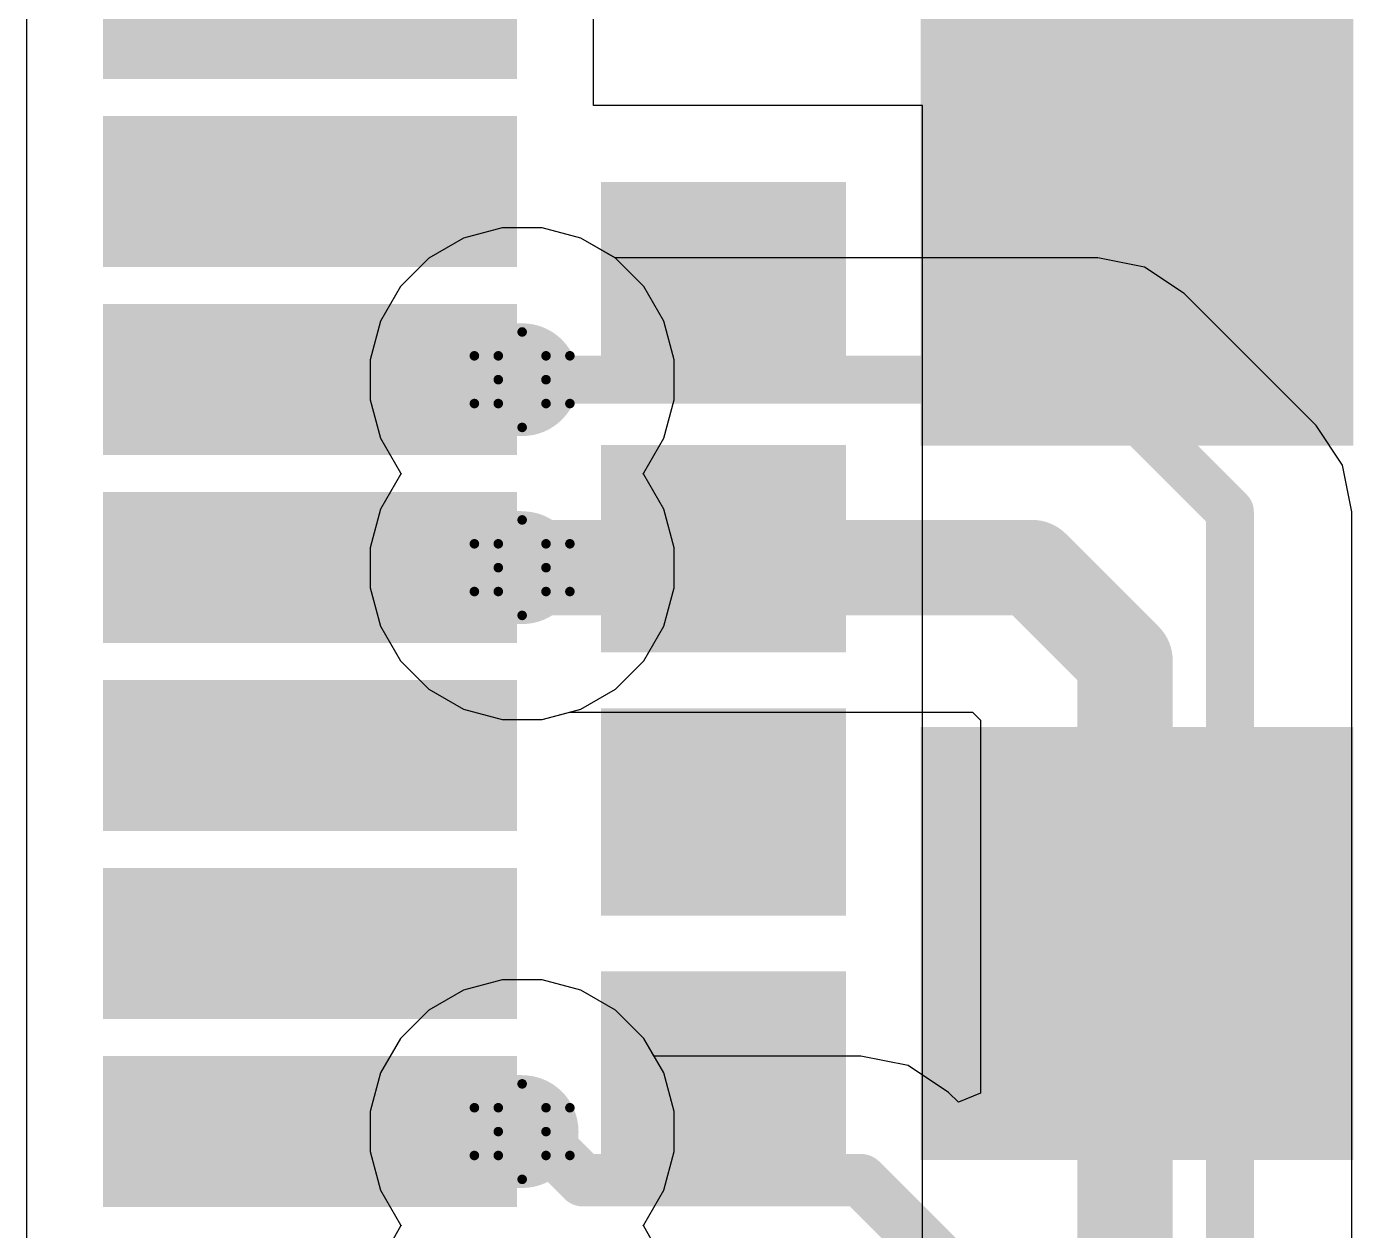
# Model space of a CAD drawing. Header units: inches. Extents: x -3 to 5437, y -3 to 5435.
# Drawn here: x 47.87 to 54.92, y 96.21 to 102.62 of the extents above; entities that cross this region are included whole.
import ezdxf

# ---------------------------------------------------------------- set-up
doc = ezdxf.new("R2010")
doc.units = ezdxf.units.IN
for name, color, linetype in [('Bottom Layer', 5, 'Continuous'), ('Drill Drawing', 1, 'Continuous'), ('GND', 16, 'Continuous'), ('PWR', 76, 'Continuous'), ('Top Layer', 1, 'Continuous'), ('Top Paste', 8, 'Continuous'), ('Top Solder', 216, 'Continuous'), ('Via Holes', 16, 'Continuous')]:
    doc.layers.add(name, color=color, linetype=linetype)

# ---------------------------------------------------------------- blocks, each defined once
blk = doc.blocks.new('A7672E__FASE__68')
at = {"layer": 'Top Layer'}
for points in [[(-2.75, -8.65), (-4.85, -8.65), (-4.85, -6.55), (-2.75, -6.55)], [(1.05, -8.65), (-1.05, -8.65), (-1.05, -6.55), (1.05, -6.55)], [(-3.95, -10.35), (-3.95, -9.25), (-3.05, -9.25), (-3.05, -10.35)], [(-2.55, -10.35), (-2.55, -9.25), (-1.65, -9.25), (-1.65, -10.35)], [(-1.15, -10.35), (-1.15, -9.25), (-0.25, -9.25), (-0.25, -10.35)], [(0.25, -10.35), (0.25, -9.25), (1.15, -9.25), (1.15, -10.35)], [(-4.7, -13), (-5.3, -13), (-5.3, -11), (-4.7, -11)], [(-3.7, -13), (-4.3, -13), (-4.3, -11), (-3.7, -11)], [(-2.7, -13), (-3.3, -13), (-3.3, -11), (-2.7, -11)], [(-1.7, -13), (-2.3, -13), (-2.3, -11), (-1.7, -11)], [(-0.7, -13), (-1.3, -13), (-1.3, -11), (-0.7, -11)], [(0.3, -13), (-0.3, -13), (-0.3, -11), (0.3, -11)], [(1.3, -13), (0.7, -13), (0.7, -11), (1.3, -11)]]:
    blk.add_hatch(color=1, dxfattribs=at).paths.add_polyline_path(points)
at = {"layer": 'Top Paste'}
for points in [[(-2.75, -8.65), (-4.85, -8.65), (-4.85, -6.55), (-2.75, -6.55)], [(1.05, -8.65), (-1.05, -8.65), (-1.05, -6.55), (1.05, -6.55)], [(-3.95, -10.35), (-3.95, -9.25), (-3.05, -9.25), (-3.05, -10.35)], [(-2.55, -10.35), (-2.55, -9.25), (-1.65, -9.25), (-1.65, -10.35)], [(-1.15, -10.35), (-1.15, -9.25), (-0.25, -9.25), (-0.25, -10.35)], [(0.25, -10.35), (0.25, -9.25), (1.15, -9.25), (1.15, -10.35)], [(-4.7, -13), (-5.3, -13), (-5.3, -11), (-4.7, -11)], [(-3.7, -13), (-4.3, -13), (-4.3, -11), (-3.7, -11)], [(-2.7, -13), (-3.3, -13), (-3.3, -11), (-2.7, -11)], [(-1.7, -13), (-2.3, -13), (-2.3, -11), (-1.7, -11)], [(-0.7, -13), (-1.3, -13), (-1.3, -11), (-0.7, -11)], [(0.3, -13), (-0.3, -13), (-0.3, -11), (0.3, -11)], [(1.3, -13), (0.7, -13), (0.7, -11), (1.3, -11)]]:
    blk.add_hatch(color=8, dxfattribs=at).paths.add_polyline_path(points)
at = {"layer": 'Top Solder'}
for points in [[(-2.6484, -8.7516), (-4.9516, -8.7516), (-4.9516, -6.4484), (-2.6484, -6.4484)], [(1.1516, -8.7516), (-1.1516, -8.7516), (-1.1516, -6.4484), (1.1516, -6.4484)], [(-4.0516, -10.4516), (-4.0516, -9.1484), (-2.9484, -9.1484), (-2.9484, -10.4516)], [(-2.6516, -10.4516), (-2.6516, -9.1484), (-1.5484, -9.1484), (-1.5484, -10.4516)], [(-1.2516, -10.4516), (-1.2516, -9.1484), (-0.1484, -9.1484), (-0.1484, -10.4516)], [(0.1484, -10.4516), (0.1484, -9.1484), (1.2516, -9.1484), (1.2516, -10.4516)], [(-4.5984, -13.1016), (-5.4016, -13.1016), (-5.4016, -10.8984), (-4.5984, -10.8984)], [(-3.5984, -13.1016), (-4.4016, -13.1016), (-4.4016, -10.8984), (-3.5984, -10.8984)], [(-2.5984, -13.1016), (-3.4016, -13.1016), (-3.4016, -10.8984), (-2.5984, -10.8984)], [(-1.5984, -13.1016), (-2.4016, -13.1016), (-2.4016, -10.8984), (-1.5984, -10.8984)], [(-0.5984, -13.1016), (-1.4016, -13.1016), (-1.4016, -10.8984), (-0.5984, -10.8984)], [(0.4016, -13.1016), (-0.4016, -13.1016), (-0.4016, -10.8984), (0.4016, -10.8984)], [(1.4016, -13.1016), (0.5984, -13.1016), (0.5984, -10.8984), (1.4016, -10.8984)]]:
    blk.add_hatch(color=216, dxfattribs=at).paths.add_polyline_path(points)

msp = doc.modelspace()

# ---------------------------------------------------------------- hatches: boundary and pattern name
at = {"layer": 'Bottom Layer'}
h = msp.add_hatch(color=5, dxfattribs=at)
edge = h.paths.add_edge_path()
edge.add_arc((50.5018, 100.7395), 0.3, 0, 360)
h = msp.add_hatch(color=5, dxfattribs=at)
edge = h.paths.add_edge_path()
edge.add_arc((50.5018, 99.7395), 0.3, 0, 360)
h = msp.add_hatch(color=5, dxfattribs=at)
edge = h.paths.add_edge_path()
edge.add_arc((50.5018, 96.7395), 0.3, 0, 360)
at = {"layer": 'GND'}
h = msp.add_hatch(color=16, dxfattribs=at)
edge = h.paths.add_edge_path()
edge.add_arc((50.5018, 100.7395), 0.3, 0, 360)
h = msp.add_hatch(color=16, dxfattribs=at)
edge = h.paths.add_edge_path()
edge.add_arc((50.5018, 99.7395), 0.3, 0, 360)
h = msp.add_hatch(color=16, dxfattribs=at)
edge = h.paths.add_edge_path()
edge.add_arc((50.5018, 96.7395), 0.3, 0, 360)
at = {"layer": 'PWR'}
h = msp.add_hatch(color=76, dxfattribs=at)
edge = h.paths.add_edge_path()
edge.add_arc((50.5018, 100.7395), 0.3, 0, 360)
h = msp.add_hatch(color=76, dxfattribs=at)
edge = h.paths.add_edge_path()
edge.add_arc((50.5018, 99.7395), 0.3, 0, 360)
h = msp.add_hatch(color=76, dxfattribs=at)
edge = h.paths.add_edge_path()
edge.add_arc((50.5018, 96.7395), 0.3, 0, 360)
at = {"layer": 'Top Layer'}
for points in [[(50.5018, 100.4401), (50.5018, 101.0401), (49.373, 101.0401), (49.373, 100.4401)], [(50.5018, 99.4401), (50.5018, 100.0401), (49.373, 100.0401), (49.373, 99.4401)], [(50.5018, 96.4401), (50.5018, 97.0401), (49.373, 97.0401), (49.373, 96.4401)]]:
    msp.add_hatch(color=1, dxfattribs=at).paths.add_polyline_path(points)
h = msp.add_hatch(color=1, dxfattribs=at)
edge = h.paths.add_edge_path()
edge.add_arc((50.5018, 100.7395), 0.3, 0, 360)
h = msp.add_hatch(color=1, dxfattribs=at)
edge = h.paths.add_edge_path()
edge.add_arc((50.5018, 99.7395), 0.3, 0, 360)
h = msp.add_hatch(color=1, dxfattribs=at)
edge = h.paths.add_edge_path()
edge.add_arc((50.5018, 96.7395), 0.3, 0, 360)
at = {"layer": 'Via Holes'}
h = msp.add_hatch(color=7, dxfattribs=at)
edge = h.paths.add_edge_path()
edge.add_arc((50.5018, 100.7395), 0.15, 0, 360)
h = msp.add_hatch(color=7, dxfattribs=at)
edge = h.paths.add_edge_path()
edge.add_arc((50.5018, 99.7395), 0.15, 0, 360)
h = msp.add_hatch(color=7, dxfattribs=at)
edge = h.paths.add_edge_path()
edge.add_arc((50.5018, 96.7395), 0.15, 0, 360)

# ---------------------------------------------------------------- linework, layer by layer
at = {"layer": 'Bottom Layer'}
for p, q in [((50.3955, 101.5475), (50.19, 101.4924)), ((50.6082, 101.5475), (50.3955, 101.5475)), ((50.8137, 101.4924), (50.6082, 101.5475)), ((50.19, 101.4924), (50.0057, 101.386)), ((50.9964, 101.3869), (50.8137, 101.4924)), ((50.0057, 101.386), (49.8553, 101.2356)), ((53.5655, 101.3869), (50.9964, 101.3869)), ((53.8133, 101.3376), (53.5655, 101.3869)), ((54.0233, 101.1973), (53.8133, 101.3376)), ((49.8553, 101.2356), (49.7489, 101.0513)), ((54.7255, 100.4951), (54.0233, 101.1973)), ((49.7489, 101.0513), (49.6938, 100.8458)), ((49.6938, 100.8458), (49.6938, 100.6331)), ((49.6938, 100.6331), (49.7489, 100.4276)), ((54.8659, 100.285), (54.7255, 100.4951)), ((49.7489, 100.4276), (49.8553, 100.2434)), ((54.9152, 100.0373), (54.8659, 100.285)), ((49.8553, 100.2356), (49.7489, 100.0513)), ((49.8553, 100.2434), (49.8592, 100.2395)), ((49.8592, 100.2395), (49.8553, 100.2356)), ((49.7489, 100.0513), (49.6938, 99.8458)), ((54.9152, 87.2079), (54.9152, 100.0373)), ((49.6938, 99.8458), (49.6938, 99.6331)), ((49.6938, 99.6331), (49.7489, 99.4276)), ((49.7489, 99.4276), (49.8553, 99.2433)), ((49.8553, 99.2433), (50.0057, 99.0929)), ((50.0057, 99.0929), (50.19, 98.9865)), ((50.19, 98.9865), (50.3955, 98.9315)), ((50.3955, 98.9315), (50.6082, 98.9315)), ((50.6082, 98.9315), (50.7553, 98.9709)), ((50.7553, 98.9709), (52.8974, 98.9709)), ((52.8974, 98.9709), (52.9403, 98.9279)), ((52.9403, 98.9279), (52.9403, 96.9439)), ((50.3955, 97.5475), (50.19, 97.4924)), ((50.6082, 97.5475), (50.3955, 97.5475)), ((50.8137, 97.4924), (50.6082, 97.5475)), ((50.19, 97.4924), (50.0057, 97.386)), ((50.998, 97.386), (50.8137, 97.4924)), ((50.0057, 97.386), (49.8553, 97.2356)), ((51.1484, 97.2356), (50.998, 97.386)), ((49.8553, 97.2356), (49.7489, 97.0514)), ((51.2029, 97.1412), (51.1484, 97.2356)), ((52.3036, 97.1412), (51.2029, 97.1412)), ((52.5563, 97.0909), (52.3036, 97.1412)), ((52.7706, 96.9477), (52.5563, 97.0909)), ((49.7489, 97.0514), (49.6938, 96.8458)), ((52.823, 96.8953), (52.7706, 96.9477)), ((52.9403, 96.9439), (52.823, 96.8953)), ((49.6938, 96.8458), (49.6938, 96.6331)), ((49.6938, 96.6331), (49.7489, 96.4276)), ((49.7489, 96.4276), (49.8553, 96.2434)), ((49.8553, 96.2356), (49.7489, 96.0513)), ((49.8553, 96.2434), (49.8592, 96.2395)), ((49.8592, 96.2395), (49.8553, 96.2356))]:
    msp.add_line(p, q, dxfattribs=at)
for points in [[(50.5018, 100.7395, 0.254, 0.254, 0), (53.5655, 100.7395, 0.254, 0.254, 0)], [(53.5655, 100.7395, 0.254, 0.254, 0), (54.2677, 100.0373, 0.254, 0.254, 0)], [(54.2677, 87.2079, 0.254, 0.254, 0), (54.2677, 100.0373, 0.254, 0.254, 0)], [(50.5018, 99.7395, 0.508, 0.508, 0), (53.2157, 99.7395, 0.508, 0.508, 0)], [(53.2157, 99.7395, 0.508, 0.508, 0), (53.7089, 99.2463, 0.508, 0.508, 0)], [(53.7089, 88.0376, 0.508, 0.508, 0), (53.7089, 99.2463, 0.508, 0.508, 0)], [(50.5018, 96.7395, 0.2794, 0.2794, 0), (50.5671, 96.7395, 0.2794, 0.2794, 0)], [(50.5671, 96.7395, 0.2794, 0.2794, 0), (50.8258, 96.4808, 0.2794, 0.2794, 0)], [(50.8258, 96.4808, 0.2794, 0.2794, 0), (52.3036, 96.4808, 0.2794, 0.2794, 0)], [(52.3036, 96.4808, 0.2794, 0.2794, 0), (53.1374, 95.647, 0.2794, 0.2794, 0)]]:
    msp.add_lwpolyline(points, format="xyseb", dxfattribs=at)
for points in [[(50.4383, 100.7395, 0.127, 0.127, 1), (50.5653, 100.7395, 0.127, 0.127, 1)], [(53.502, 100.7395, 0.127, 0.127, 1), (53.629, 100.7395, 0.127, 0.127, 1)], [(53.502, 100.7395, 0.127, 0.127, 1), (53.629, 100.7395, 0.127, 0.127, 1)], [(54.2042, 100.0373, 0.127, 0.127, 1), (54.3312, 100.0373, 0.127, 0.127, 1)], [(54.2042, 100.0373, 0.127, 0.127, 1), (54.3312, 100.0373, 0.127, 0.127, 1)], [(50.3748, 99.7395, 0.254, 0.254, 1), (50.6288, 99.7395, 0.254, 0.254, 1)], [(53.0887, 99.7395, 0.254, 0.254, 1), (53.3427, 99.7395, 0.254, 0.254, 1)], [(53.0887, 99.7395, 0.254, 0.254, 1), (53.3427, 99.7395, 0.254, 0.254, 1)], [(53.5819, 99.2463, 0.254, 0.254, 1), (53.8359, 99.2463, 0.254, 0.254, 1)], [(53.5819, 99.2463, 0.254, 0.254, 1), (53.8359, 99.2463, 0.254, 0.254, 1)], [(50.432, 96.7395, 0.1397, 0.1397, 1), (50.5717, 96.7395, 0.1397, 0.1397, 1)], [(50.4973, 96.7395, 0.1397, 0.1397, 1), (50.637, 96.7395, 0.1397, 0.1397, 1)], [(50.4973, 96.7395, 0.1397, 0.1397, 1), (50.637, 96.7395, 0.1397, 0.1397, 1)], [(50.756, 96.4808, 0.1397, 0.1397, 1), (50.8957, 96.4808, 0.1397, 0.1397, 1)], [(50.756, 96.4808, 0.1397, 0.1397, 1), (50.8957, 96.4808, 0.1397, 0.1397, 1)], [(52.2338, 96.4808, 0.1397, 0.1397, 1), (52.3735, 96.4808, 0.1397, 0.1397, 1)], [(52.2338, 96.4808, 0.1397, 0.1397, 1), (52.3735, 96.4808, 0.1397, 0.1397, 1)]]:
    msp.add_lwpolyline(points, format="xyseb", close=True, dxfattribs=at)
at = {"layer": 'Drill Drawing'}
for points in [[(50.3748, 100.8665, 0.0508, 0.0508, 0), (50.5018, 100.9935, 0.0508, 0.0508, 0)], [(50.5018, 100.9935, 0.0508, 0.0508, 0), (50.6288, 100.8665, 0.0508, 0.0508, 0)], [(50.2478, 100.8665, 0.0508, 0.0508, 0), (50.3748, 100.7395, 0.0508, 0.0508, 0)], [(50.2478, 100.8665, 0.0508, 0.0508, 0), (50.3748, 100.8665, 0.0508, 0.0508, 0)], [(50.6288, 100.8665, 0.0508, 0.0508, 0), (50.7558, 100.8665, 0.0508, 0.0508, 0)], [(50.6288, 100.7395, 0.0508, 0.0508, 0), (50.7558, 100.8665, 0.0508, 0.0508, 0)], [(50.2478, 100.6125, 0.0508, 0.0508, 0), (50.3748, 100.7395, 0.0508, 0.0508, 0)], [(50.6288, 100.7395, 0.0508, 0.0508, 0), (50.7558, 100.6125, 0.0508, 0.0508, 0)], [(50.2478, 100.6125, 0.0508, 0.0508, 0), (50.3748, 100.6125, 0.0508, 0.0508, 0)], [(50.3748, 100.6125, 0.0508, 0.0508, 0), (50.5018, 100.4855, 0.0508, 0.0508, 0)], [(50.5018, 100.4855, 0.0508, 0.0508, 0), (50.6288, 100.6125, 0.0508, 0.0508, 0)], [(50.6288, 100.6125, 0.0508, 0.0508, 0), (50.7558, 100.6125, 0.0508, 0.0508, 0)], [(50.3748, 99.8665, 0.0508, 0.0508, 0), (50.5018, 99.9935, 0.0508, 0.0508, 0)], [(50.5018, 99.9935, 0.0508, 0.0508, 0), (50.6288, 99.8665, 0.0508, 0.0508, 0)], [(50.2478, 99.8665, 0.0508, 0.0508, 0), (50.3748, 99.7395, 0.0508, 0.0508, 0)], [(50.2478, 99.8665, 0.0508, 0.0508, 0), (50.3748, 99.8665, 0.0508, 0.0508, 0)], [(50.6288, 99.8665, 0.0508, 0.0508, 0), (50.7558, 99.8665, 0.0508, 0.0508, 0)], [(50.6288, 99.7395, 0.0508, 0.0508, 0), (50.7558, 99.8665, 0.0508, 0.0508, 0)], [(50.2478, 99.6125, 0.0508, 0.0508, 0), (50.3748, 99.7395, 0.0508, 0.0508, 0)], [(50.6288, 99.7395, 0.0508, 0.0508, 0), (50.7558, 99.6125, 0.0508, 0.0508, 0)], [(50.2478, 99.6125, 0.0508, 0.0508, 0), (50.3748, 99.6125, 0.0508, 0.0508, 0)], [(50.3748, 99.6125, 0.0508, 0.0508, 0), (50.5018, 99.4855, 0.0508, 0.0508, 0)], [(50.5018, 99.4855, 0.0508, 0.0508, 0), (50.6288, 99.6125, 0.0508, 0.0508, 0)], [(50.6288, 99.6125, 0.0508, 0.0508, 0), (50.7558, 99.6125, 0.0508, 0.0508, 0)], [(50.3748, 96.8665, 0.0508, 0.0508, 0), (50.5018, 96.9935, 0.0508, 0.0508, 0)], [(50.5018, 96.9935, 0.0508, 0.0508, 0), (50.6288, 96.8665, 0.0508, 0.0508, 0)], [(50.2478, 96.8665, 0.0508, 0.0508, 0), (50.3748, 96.7395, 0.0508, 0.0508, 0)], [(50.2478, 96.8665, 0.0508, 0.0508, 0), (50.3748, 96.8665, 0.0508, 0.0508, 0)], [(50.6288, 96.8665, 0.0508, 0.0508, 0), (50.7558, 96.8665, 0.0508, 0.0508, 0)], [(50.6288, 96.7395, 0.0508, 0.0508, 0), (50.7558, 96.8665, 0.0508, 0.0508, 0)], [(50.2478, 96.6125, 0.0508, 0.0508, 0), (50.3748, 96.7395, 0.0508, 0.0508, 0)], [(50.6288, 96.7395, 0.0508, 0.0508, 0), (50.7558, 96.6125, 0.0508, 0.0508, 0)], [(50.2478, 96.6125, 0.0508, 0.0508, 0), (50.3748, 96.6125, 0.0508, 0.0508, 0)], [(50.3748, 96.6125, 0.0508, 0.0508, 0), (50.5018, 96.4855, 0.0508, 0.0508, 0)], [(50.5018, 96.4855, 0.0508, 0.0508, 0), (50.6288, 96.6125, 0.0508, 0.0508, 0)], [(50.6288, 96.6125, 0.0508, 0.0508, 0), (50.7558, 96.6125, 0.0508, 0.0508, 0)]]:
    msp.add_lwpolyline(points, format="xyseb", dxfattribs=at)
for points in [[(50.4891, 100.9935, 0.0254, 0.0254, 1), (50.5145, 100.9935, 0.0254, 0.0254, 1)], [(50.4891, 100.9935, 0.0254, 0.0254, 1), (50.5145, 100.9935, 0.0254, 0.0254, 1)], [(50.2351, 100.8665, 0.0254, 0.0254, 1), (50.2605, 100.8665, 0.0254, 0.0254, 1)], [(50.2351, 100.8665, 0.0254, 0.0254, 1), (50.2605, 100.8665, 0.0254, 0.0254, 1)], [(50.3621, 100.8665, 0.0254, 0.0254, 1), (50.3875, 100.8665, 0.0254, 0.0254, 1)], [(50.3621, 100.8665, 0.0254, 0.0254, 1), (50.3875, 100.8665, 0.0254, 0.0254, 1)], [(50.6161, 100.8665, 0.0254, 0.0254, 1), (50.6415, 100.8665, 0.0254, 0.0254, 1)], [(50.6161, 100.8665, 0.0254, 0.0254, 1), (50.6415, 100.8665, 0.0254, 0.0254, 1)], [(50.7431, 100.8665, 0.0254, 0.0254, 1), (50.7685, 100.8665, 0.0254, 0.0254, 1)], [(50.7431, 100.8665, 0.0254, 0.0254, 1), (50.7685, 100.8665, 0.0254, 0.0254, 1)], [(50.3621, 100.7395, 0.0254, 0.0254, 1), (50.3875, 100.7395, 0.0254, 0.0254, 1)], [(50.3621, 100.7395, 0.0254, 0.0254, 1), (50.3875, 100.7395, 0.0254, 0.0254, 1)], [(50.6161, 100.7395, 0.0254, 0.0254, 1), (50.6415, 100.7395, 0.0254, 0.0254, 1)], [(50.6161, 100.7395, 0.0254, 0.0254, 1), (50.6415, 100.7395, 0.0254, 0.0254, 1)], [(50.2351, 100.6125, 0.0254, 0.0254, 1), (50.2605, 100.6125, 0.0254, 0.0254, 1)], [(50.2351, 100.6125, 0.0254, 0.0254, 1), (50.2605, 100.6125, 0.0254, 0.0254, 1)], [(50.3621, 100.6125, 0.0254, 0.0254, 1), (50.3875, 100.6125, 0.0254, 0.0254, 1)], [(50.3621, 100.6125, 0.0254, 0.0254, 1), (50.3875, 100.6125, 0.0254, 0.0254, 1)], [(50.6161, 100.6125, 0.0254, 0.0254, 1), (50.6415, 100.6125, 0.0254, 0.0254, 1)], [(50.6161, 100.6125, 0.0254, 0.0254, 1), (50.6415, 100.6125, 0.0254, 0.0254, 1)], [(50.7431, 100.6125, 0.0254, 0.0254, 1), (50.7685, 100.6125, 0.0254, 0.0254, 1)], [(50.7431, 100.6125, 0.0254, 0.0254, 1), (50.7685, 100.6125, 0.0254, 0.0254, 1)], [(50.4891, 100.4855, 0.0254, 0.0254, 1), (50.5145, 100.4855, 0.0254, 0.0254, 1)], [(50.4891, 100.4855, 0.0254, 0.0254, 1), (50.5145, 100.4855, 0.0254, 0.0254, 1)], [(50.4891, 99.9935, 0.0254, 0.0254, 1), (50.5145, 99.9935, 0.0254, 0.0254, 1)], [(50.4891, 99.9935, 0.0254, 0.0254, 1), (50.5145, 99.9935, 0.0254, 0.0254, 1)], [(50.2351, 99.8665, 0.0254, 0.0254, 1), (50.2605, 99.8665, 0.0254, 0.0254, 1)], [(50.2351, 99.8665, 0.0254, 0.0254, 1), (50.2605, 99.8665, 0.0254, 0.0254, 1)], [(50.3621, 99.8665, 0.0254, 0.0254, 1), (50.3875, 99.8665, 0.0254, 0.0254, 1)], [(50.3621, 99.8665, 0.0254, 0.0254, 1), (50.3875, 99.8665, 0.0254, 0.0254, 1)], [(50.6161, 99.8665, 0.0254, 0.0254, 1), (50.6415, 99.8665, 0.0254, 0.0254, 1)], [(50.6161, 99.8665, 0.0254, 0.0254, 1), (50.6415, 99.8665, 0.0254, 0.0254, 1)], [(50.7431, 99.8665, 0.0254, 0.0254, 1), (50.7685, 99.8665, 0.0254, 0.0254, 1)], [(50.7431, 99.8665, 0.0254, 0.0254, 1), (50.7685, 99.8665, 0.0254, 0.0254, 1)], [(50.3621, 99.7395, 0.0254, 0.0254, 1), (50.3875, 99.7395, 0.0254, 0.0254, 1)], [(50.3621, 99.7395, 0.0254, 0.0254, 1), (50.3875, 99.7395, 0.0254, 0.0254, 1)], [(50.6161, 99.7395, 0.0254, 0.0254, 1), (50.6415, 99.7395, 0.0254, 0.0254, 1)], [(50.6161, 99.7395, 0.0254, 0.0254, 1), (50.6415, 99.7395, 0.0254, 0.0254, 1)], [(50.2351, 99.6125, 0.0254, 0.0254, 1), (50.2605, 99.6125, 0.0254, 0.0254, 1)], [(50.2351, 99.6125, 0.0254, 0.0254, 1), (50.2605, 99.6125, 0.0254, 0.0254, 1)], [(50.3621, 99.6125, 0.0254, 0.0254, 1), (50.3875, 99.6125, 0.0254, 0.0254, 1)], [(50.3621, 99.6125, 0.0254, 0.0254, 1), (50.3875, 99.6125, 0.0254, 0.0254, 1)], [(50.6161, 99.6125, 0.0254, 0.0254, 1), (50.6415, 99.6125, 0.0254, 0.0254, 1)], [(50.6161, 99.6125, 0.0254, 0.0254, 1), (50.6415, 99.6125, 0.0254, 0.0254, 1)], [(50.7431, 99.6125, 0.0254, 0.0254, 1), (50.7685, 99.6125, 0.0254, 0.0254, 1)], [(50.7431, 99.6125, 0.0254, 0.0254, 1), (50.7685, 99.6125, 0.0254, 0.0254, 1)], [(50.4891, 99.4855, 0.0254, 0.0254, 1), (50.5145, 99.4855, 0.0254, 0.0254, 1)], [(50.4891, 99.4855, 0.0254, 0.0254, 1), (50.5145, 99.4855, 0.0254, 0.0254, 1)], [(50.4891, 96.9935, 0.0254, 0.0254, 1), (50.5145, 96.9935, 0.0254, 0.0254, 1)], [(50.4891, 96.9935, 0.0254, 0.0254, 1), (50.5145, 96.9935, 0.0254, 0.0254, 1)], [(50.2351, 96.8665, 0.0254, 0.0254, 1), (50.2605, 96.8665, 0.0254, 0.0254, 1)], [(50.2351, 96.8665, 0.0254, 0.0254, 1), (50.2605, 96.8665, 0.0254, 0.0254, 1)], [(50.3621, 96.8665, 0.0254, 0.0254, 1), (50.3875, 96.8665, 0.0254, 0.0254, 1)], [(50.3621, 96.8665, 0.0254, 0.0254, 1), (50.3875, 96.8665, 0.0254, 0.0254, 1)], [(50.6161, 96.8665, 0.0254, 0.0254, 1), (50.6415, 96.8665, 0.0254, 0.0254, 1)], [(50.6161, 96.8665, 0.0254, 0.0254, 1), (50.6415, 96.8665, 0.0254, 0.0254, 1)], [(50.7431, 96.8665, 0.0254, 0.0254, 1), (50.7685, 96.8665, 0.0254, 0.0254, 1)], [(50.7431, 96.8665, 0.0254, 0.0254, 1), (50.7685, 96.8665, 0.0254, 0.0254, 1)], [(50.3621, 96.7395, 0.0254, 0.0254, 1), (50.3875, 96.7395, 0.0254, 0.0254, 1)], [(50.3621, 96.7395, 0.0254, 0.0254, 1), (50.3875, 96.7395, 0.0254, 0.0254, 1)], [(50.6161, 96.7395, 0.0254, 0.0254, 1), (50.6415, 96.7395, 0.0254, 0.0254, 1)], [(50.6161, 96.7395, 0.0254, 0.0254, 1), (50.6415, 96.7395, 0.0254, 0.0254, 1)], [(50.2351, 96.6125, 0.0254, 0.0254, 1), (50.2605, 96.6125, 0.0254, 0.0254, 1)], [(50.2351, 96.6125, 0.0254, 0.0254, 1), (50.2605, 96.6125, 0.0254, 0.0254, 1)], [(50.3621, 96.6125, 0.0254, 0.0254, 1), (50.3875, 96.6125, 0.0254, 0.0254, 1)], [(50.3621, 96.6125, 0.0254, 0.0254, 1), (50.3875, 96.6125, 0.0254, 0.0254, 1)], [(50.6161, 96.6125, 0.0254, 0.0254, 1), (50.6415, 96.6125, 0.0254, 0.0254, 1)], [(50.6161, 96.6125, 0.0254, 0.0254, 1), (50.6415, 96.6125, 0.0254, 0.0254, 1)], [(50.7431, 96.6125, 0.0254, 0.0254, 1), (50.7685, 96.6125, 0.0254, 0.0254, 1)], [(50.7431, 96.6125, 0.0254, 0.0254, 1), (50.7685, 96.6125, 0.0254, 0.0254, 1)], [(50.4891, 96.4855, 0.0254, 0.0254, 1), (50.5145, 96.4855, 0.0254, 0.0254, 1)], [(50.4891, 96.4855, 0.0254, 0.0254, 1), (50.5145, 96.4855, 0.0254, 0.0254, 1)]]:
    msp.add_lwpolyline(points, format="xyseb", close=True, dxfattribs=at)
at = {"layer": 'GND'}
for p, q in [((50.3955, 101.5475), (50.19, 101.4924)), ((50.6082, 101.5475), (50.3955, 101.5475)), ((50.8137, 101.4924), (50.6082, 101.5475)), ((50.19, 101.4924), (50.0057, 101.386)), ((50.998, 101.386), (50.8137, 101.4924)), ((50.0057, 101.386), (49.8553, 101.2356)), ((51.1484, 101.2356), (50.998, 101.386)), ((49.8553, 101.2356), (49.7489, 101.0513)), ((51.2548, 101.0513), (51.1484, 101.2356)), ((49.7489, 101.0513), (49.6938, 100.8458)), ((51.3098, 100.8458), (51.2548, 101.0513)), ((49.6938, 100.8458), (49.6938, 100.6331)), ((51.3098, 100.6331), (51.3098, 100.8458)), ((49.6938, 100.6331), (49.7489, 100.4276)), ((51.2548, 100.4276), (51.3098, 100.6331)), ((49.7489, 100.4276), (49.8553, 100.2434)), ((51.1484, 100.2434), (51.2548, 100.4276)), ((49.8553, 100.2356), (49.7489, 100.0513)), ((49.8553, 100.2434), (49.8592, 100.2395)), ((49.8592, 100.2395), (49.8553, 100.2356)), ((51.1445, 100.2395), (51.1484, 100.2434)), ((51.1484, 100.2356), (51.1445, 100.2395)), ((51.2548, 100.0513), (51.1484, 100.2356)), ((49.7489, 100.0513), (49.6938, 99.8458)), ((51.3098, 99.8458), (51.2548, 100.0513)), ((49.6938, 99.8458), (49.6938, 99.6331)), ((51.3098, 99.6331), (51.3098, 99.8458)), ((49.6938, 99.6331), (49.7489, 99.4276)), ((51.2548, 99.4276), (51.3098, 99.6331)), ((49.7489, 99.4276), (49.8553, 99.2433)), ((51.1484, 99.2433), (51.2548, 99.4276)), ((49.8553, 99.2433), (50.0057, 99.0929)), ((50.998, 99.0929), (51.1484, 99.2433)), ((50.0057, 99.0929), (50.19, 98.9865)), ((50.8137, 98.9865), (50.998, 99.0929)), ((50.19, 98.9865), (50.3955, 98.9315)), ((50.6082, 98.9315), (50.8137, 98.9865)), ((50.3955, 98.9315), (50.6082, 98.9315)), ((50.3955, 97.5475), (50.19, 97.4924)), ((50.6082, 97.5475), (50.3955, 97.5475)), ((50.8137, 97.4924), (50.6082, 97.5475)), ((50.19, 97.4924), (50.0057, 97.386)), ((50.998, 97.386), (50.8137, 97.4924)), ((50.0057, 97.386), (49.8553, 97.2356)), ((51.1484, 97.2356), (50.998, 97.386)), ((49.8553, 97.2356), (49.7489, 97.0514)), ((51.2548, 97.0514), (51.1484, 97.2356)), ((49.7489, 97.0514), (49.6938, 96.8458)), ((51.3098, 96.8458), (51.2548, 97.0514)), ((49.6938, 96.8458), (49.6938, 96.6331)), ((51.3098, 96.6331), (51.3098, 96.8458)), ((49.6938, 96.6331), (49.7489, 96.4276)), ((51.2548, 96.4276), (51.3098, 96.6331)), ((49.7489, 96.4276), (49.8553, 96.2434)), ((51.1484, 96.2434), (51.2548, 96.4276)), ((49.8553, 96.2356), (49.7489, 96.0513)), ((49.8553, 96.2434), (49.8592, 96.2395)), ((49.8592, 96.2395), (49.8553, 96.2356)), ((51.1445, 96.2395), (51.1484, 96.2434)), ((51.1484, 96.2356), (51.1445, 96.2395)), ((51.2548, 96.0513), (51.1484, 96.2356))]:
    msp.add_line(p, q, dxfattribs=at)
at = {"layer": 'PWR'}
for p, q in [((50.3955, 101.5475), (50.19, 101.4924)), ((50.6082, 101.5475), (50.3955, 101.5475)), ((50.8137, 101.4924), (50.6082, 101.5475)), ((50.19, 101.4924), (50.0057, 101.386)), ((50.998, 101.386), (50.8137, 101.4924)), ((50.0057, 101.386), (49.8553, 101.2356)), ((51.1484, 101.2356), (50.998, 101.386)), ((49.8553, 101.2356), (49.7489, 101.0513)), ((51.2548, 101.0513), (51.1484, 101.2356)), ((49.7489, 101.0513), (49.6938, 100.8458)), ((51.3098, 100.8458), (51.2548, 101.0513)), ((49.6938, 100.8458), (49.6938, 100.6331)), ((51.3098, 100.6331), (51.3098, 100.8458)), ((49.6938, 100.6331), (49.7489, 100.4276)), ((51.2548, 100.4276), (51.3098, 100.6331)), ((49.7489, 100.4276), (49.8553, 100.2434)), ((51.1484, 100.2434), (51.2548, 100.4276)), ((49.8553, 100.2356), (49.7489, 100.0513)), ((49.8553, 100.2434), (49.8592, 100.2395)), ((49.8592, 100.2395), (49.8553, 100.2356)), ((51.1445, 100.2395), (51.1484, 100.2434)), ((51.1484, 100.2356), (51.1445, 100.2395)), ((51.2548, 100.0513), (51.1484, 100.2356)), ((49.7489, 100.0513), (49.6938, 99.8458)), ((51.3098, 99.8458), (51.2548, 100.0513)), ((49.6938, 99.8458), (49.6938, 99.6331)), ((51.3098, 99.6331), (51.3098, 99.8458)), ((49.6938, 99.6331), (49.7489, 99.4276)), ((51.2548, 99.4276), (51.3098, 99.6331)), ((49.7489, 99.4276), (49.8553, 99.2433)), ((51.1484, 99.2433), (51.2548, 99.4276)), ((49.8553, 99.2433), (50.0057, 99.0929)), ((50.998, 99.0929), (51.1484, 99.2433)), ((50.0057, 99.0929), (50.19, 98.9865)), ((50.8137, 98.9865), (50.998, 99.0929)), ((50.19, 98.9865), (50.3955, 98.9315)), ((50.6082, 98.9315), (50.8137, 98.9865)), ((50.3955, 98.9315), (50.6082, 98.9315)), ((50.3955, 97.5475), (50.19, 97.4924)), ((50.6082, 97.5475), (50.3955, 97.5475)), ((50.8137, 97.4924), (50.6082, 97.5475)), ((50.19, 97.4924), (50.0057, 97.386)), ((50.998, 97.386), (50.8137, 97.4924)), ((50.0057, 97.386), (49.8553, 97.2356)), ((51.1484, 97.2356), (50.998, 97.386)), ((49.8553, 97.2356), (49.7489, 97.0514)), ((51.2548, 97.0514), (51.1484, 97.2356)), ((49.7489, 97.0514), (49.6938, 96.8458)), ((51.3098, 96.8458), (51.2548, 97.0514)), ((49.6938, 96.8458), (49.6938, 96.6331)), ((51.3098, 96.6331), (51.3098, 96.8458)), ((49.6938, 96.6331), (49.7489, 96.4276)), ((51.2548, 96.4276), (51.3098, 96.6331)), ((49.7489, 96.4276), (49.8553, 96.2434)), ((51.1484, 96.2434), (51.2548, 96.4276)), ((49.8553, 96.2356), (49.7489, 96.0513)), ((49.8553, 96.2434), (49.8592, 96.2395)), ((49.8592, 96.2395), (49.8553, 96.2356)), ((51.1445, 96.2395), (51.1484, 96.2434)), ((51.1484, 96.2356), (51.1445, 96.2395)), ((51.2548, 96.0513), (51.1484, 96.2356))]:
    msp.add_line(p, q, dxfattribs=at)
at = {"layer": 'Top Layer'}
for p, q in [((47.865, 102.9321), (47.865, 101.9321)), ((50.881, 102.1981), (50.881, 102.9321)), ((52.631, 102.1981), (50.881, 102.1981)), ((52.631, 100.2821), (52.631, 102.1981)), ((47.865, 101.9321), (47.865, 100.9321)), ((47.865, 100.9321), (47.865, 99.9321)), ((52.631, 98.8821), (52.631, 100.2821)), ((47.865, 99.9321), (47.865, 98.9321)), ((47.865, 98.9321), (47.865, 97.9321)), ((52.631, 97.4821), (52.631, 98.8821)), ((47.865, 97.9321), (47.865, 96.9321)), ((52.631, 96.0821), (52.631, 97.4821)), ((47.865, 96.9321), (47.865, 95.9321))]:
    msp.add_line(p, q, dxfattribs=at)

# ---------------------------------------------------------------- block references
at = {"rotation": 270}
msp.add_blockref('A7672E__FASE__68', (61.373, 97.7401), dxfattribs=at)

doc.saveas('drawing.dxf')
